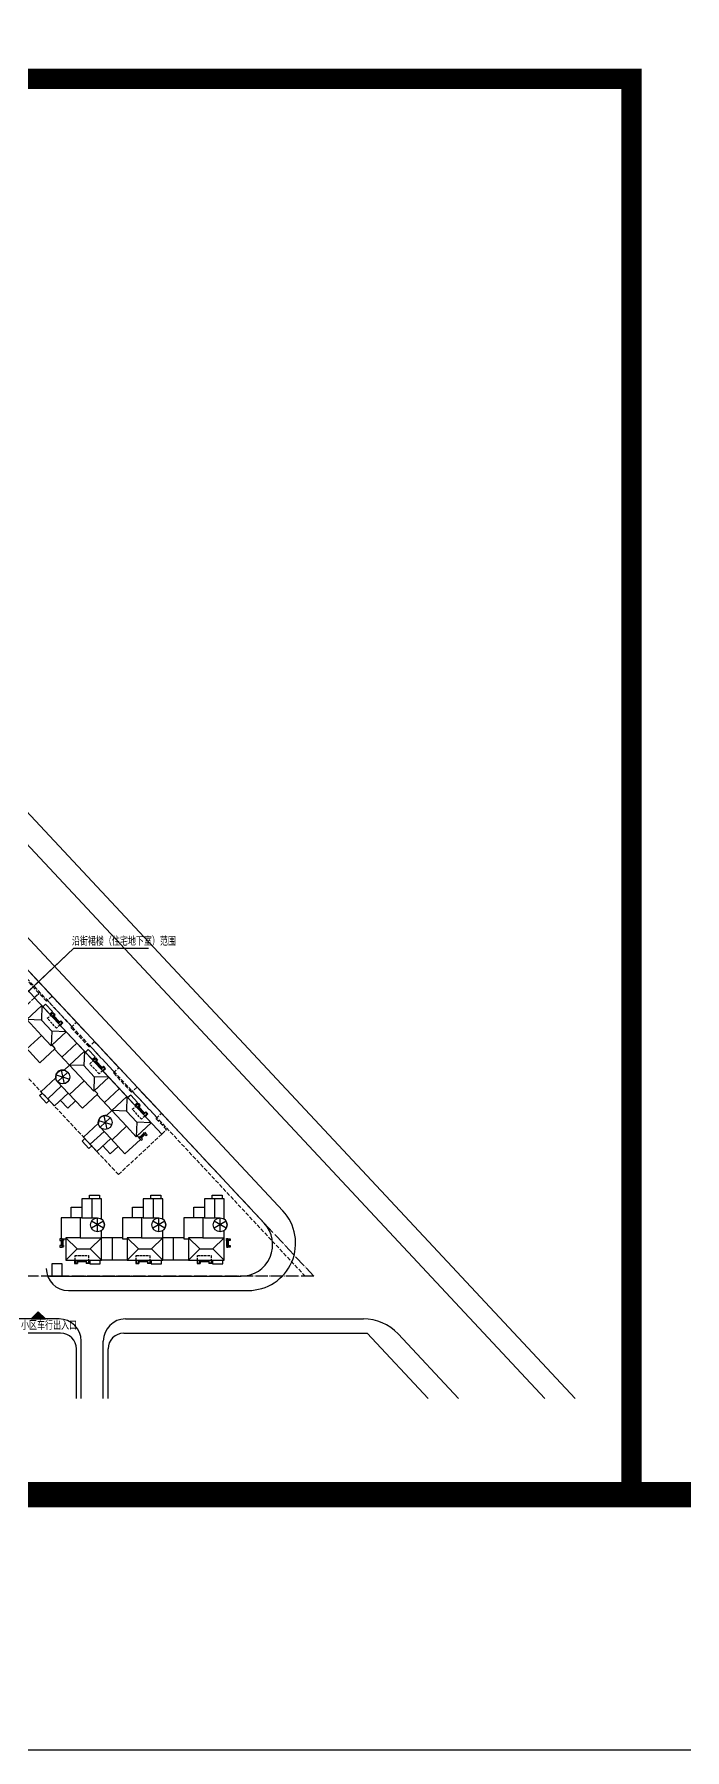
# Model space of a CAD drawing. Extents: x -34815 to 81416, y -425322 to 67478.
# Drawn here: x 5394 to 7944, y -120722 to -113993 of the extents above; entities that cross this region are included whole.
import ezdxf

# ---------------------------------------------------------------- set-up
doc = ezdxf.new("R2010")
doc.units = 0
doc.header["$LTSCALE"] = 1000
doc.header["$MEASUREMENT"] = 0
doc.linetypes.add('DASH', pattern=[0.35, 0.25, -0.1])
doc.linetypes.add('DOTE', pattern=[2.42, 2, -0.2, 0.02, -0.2])
doc.layers.add('PUB_TITLE', color=7, linetype='Continuous')
doc.layers.add('坯担层', color=7, linetype='Continuous')
doc.layers.add('WALL', color=2, linetype='Continuous', lineweight=25)
doc.styles.add('_TCH_DIM', font='SIMPLEX', dxfattribs={"bigfont": 'GBCBIG'})

# ---------------------------------------------------------------- blocks, each defined once
blk = doc.blocks.new('A1100图框')
at = {"layer": 'PUB_TITLE'}
blk.add_lwpolyline([(-2684, 8078), (81416, 8078), (81416, 67478), (-2684, 67478)], close=True, dxfattribs=at)
at = {"layer": 'PUB_TITLE', "const_width": 100}
blk.add_lwpolyline([(-184, 9078), (80416, 9078), (80416, 66478), (-184, 66478)], close=True, dxfattribs=at)
blk = doc.blocks.new('jhjuuoiuo')
at = {"linetype": 'Continuous'}
blk.add_hatch(color=9, dxfattribs=at).paths.add_polyline_path([(555360, 250437), (553110, 248187), (557610, 248187)])
at = {"color": 9, "linetype": 'Continuous'}
for p, q in [((353099, 611012), (715639, 222973)), ((362679, 611012), (725218, 222973)), ((626797, 278513), (369120, 554327)), ((377979, 555087), (632721, 282427)), ((527267, 378600), (554097, 349883)), ((538599, 338932), (566551, 365523)), ((552221, 351891), (566551, 365523)), ((566551, 365523), (590249, 365523)), ((554165, 349810), (594444, 306698)), ((554165, 349810), (594444, 306698)), ((558860, 261687), (619490, 261687)), ((564860, 257187), (621760, 257187)), ((555360, 250437), (553110, 248187)), ((555360, 250437), (557610, 248187)), ((561909, 248187), (396160, 248187)), ((553110, 248187), (557610, 248187)), ((582909, 248187), (658197, 248187)), ((562409, 243687), (395660, 243687)), ((568909, 222973), (568909, 241187)), ((575909, 222973), (575909, 241187)), ((582409, 243687), (659336, 243687)), ((659336, 243687), (678688, 222973)), ((669158, 243427), (688268, 222973)), ((567409, 222973), (567409, 238687)), ((577409, 222973), (577409, 238687))]:
    blk.add_line(p, q, dxfattribs=at)
at = {"color": 1, "linetype": 'DOTE', "ltscale": 2}
for p, q in [((369120, 554327), (642529, 261687)), ((642529, 261687), (179160, 261687))]:
    blk.add_line(p, q, dxfattribs=at)
at = {"color": 1, "linetype": 'DASH', "ltscale": 5}
blk.add_line((639782, 261687), (367645, 552940), dxfattribs=at)
at = {"color": 5, "linetype": 'DASH', "ltscale": 5}
for p, q in [((555558, 351248), (552213, 354829)), ((555558, 351248), (552213, 354829)), ((540427, 336975), (554165, 349810)), ((554097, 349883), (555558, 351248)), ((554097, 349883), (555558, 351248)), ((555626, 351175), (554165, 349810)), ((555626, 351175), (554165, 349810)), ((557947, 348691), (555626, 351175)), ((557947, 348691), (555626, 351175)), ((559703, 350331), (557947, 348691)), ((558240, 348964), (557947, 348691)), ((565954, 340707), (558240, 348964)), ((567417, 342073), (559703, 350331)), ((565662, 340434), (567417, 342073)), ((580706, 293863), (540427, 336975)), ((565662, 340434), (565954, 340707)), ((571396, 334296), (565662, 340434)), ((571396, 334296), (565662, 340434)), ((573150, 335934), (571396, 334296)), ((571689, 334569), (571396, 334296)), ((579403, 326312), (571689, 334569)), ((580865, 327678), (573150, 335934)), ((579111, 326039), (580865, 327678)), ((579111, 326039), (579403, 326312)), ((584845, 319901), (579111, 326039)), ((584845, 319901), (579111, 326039)), ((586600, 321540), (584845, 319901)), ((594314, 313283), (586600, 321540)), ((585138, 320174), (584845, 319901)), ((592852, 311917), (585138, 320174)), ((592560, 311644), (594314, 313283)), ((592560, 311644), (592852, 311917)), ((595905, 308063), (592560, 311644)), ((595905, 308063), (592560, 311644)), ((594444, 306698), (580706, 293863)), ((594444, 306698), (595905, 308063))]:
    blk.add_line(p, q, dxfattribs=at)
at = {"color": 9, "linetype": 'Continuous'}
for centre, radius, start, end in [((621760, 272187), 15000, 270, 43.05417), ((619490, 271687), 10000, 270, 43.05417), ((564860, 264187), 7000, 180, 270), ((561909, 241187), 7000, 360, 90), ((582909, 241187), 7000, 90, 180), ((658197, 233187), 15000, 43.05418, 90.00001), ((562409, 238687), 5000, 360, 90), ((582409, 238687), 5000, 90, 180)]:
    blk.add_arc(centre, radius, start, end, dxfattribs=at)
at = {"layer": 'WALL', "color": 5}
for p, q in [((559831, 343745), (560642, 344503)), ((561674, 341772), (562485, 342530)), ((573280, 329350), (574091, 330108)), ((575123, 327377), (575934, 328135)), ((586729, 314955), (587540, 315713)), ((588572, 312982), (589383, 313740)), ((588692, 306922), (587523, 305829)), ((588876, 306724), (587707, 305632)), ((589061, 306527), (587892, 305435)), ((588931, 306666), (589429, 306132)), ((562910, 271436), (562180, 271436)), ((562720, 271436), (562720, 273036)), ((562990, 271436), (562990, 273036)), ((563260, 271436), (563260, 273036)), ((564060, 273886), (567610, 270336)), ((575360, 273886), (571810, 270336)), ((583460, 273886), (587010, 270336)), ((594760, 273886), (591210, 270336)), ((602860, 273886), (606410, 270336)), ((614160, 273886), (610610, 270336)), ((614960, 271436), (614960, 273036)), ((615230, 271436), (615230, 273036)), ((615310, 271436), (616040, 271436)), ((615500, 271436), (615500, 273036)), ((564060, 266786), (567610, 270336)), ((567760, 266786), (567760, 265676)), ((570460, 266786), (570460, 265676)), ((575360, 266786), (571810, 270336)), ((583460, 266786), (587010, 270336)), ((587160, 266786), (587160, 265676)), ((589860, 266786), (589860, 265676)), ((594760, 266786), (591210, 270336)), ((602860, 266786), (606410, 270336)), ((606560, 266786), (606560, 265676)), ((609260, 266786), (609260, 265676)), ((614160, 266786), (610610, 270336)), ((559760, 261745), (559760, 265745)), ((559760, 265745), (562760, 265745)), ((562760, 261745), (559760, 261745)), ((562760, 265745), (562760, 261745))]:
    blk.add_line(p, q, dxfattribs=at)
at = {"layer": 'WALL', "color": 5, "flags": 128}
for points in [[(558984, 344652), (559861, 345471), (557676, 347809), (556799, 346990)], [(556486, 347325), (556330, 342732), (551736, 342888)], [(556379, 337919), (551736, 342888)], [(559607, 339224), (556330, 342732)], [(564200, 339068), (559607, 339224), (559451, 334631)], [(569935, 332930), (569779, 328337), (565185, 328493)], [(572433, 330257), (573310, 331076), (571125, 333414), (570248, 332595)], [(564684, 326246), (561469, 323242)], [(562580, 326887), (563574, 322601)], [(569828, 323524), (565185, 328493)], [(573056, 324830), (569779, 328337)], [(558314, 317831), (562698, 321927)], [(560972, 325385), (565181, 324103)], [(564815, 319662), (561469, 323242)], [(577649, 324673), (573056, 324830), (572900, 320236)], [(558792, 317319), (557915, 316500), (555730, 318838), (556607, 319657)], [(567136, 317177), (564651, 314856), (562330, 317341)], [(583384, 318536), (583228, 313942), (578634, 314098)], [(585882, 315862), (586759, 316681), (584574, 319020), (583697, 318200)], [(574421, 310990), (578630, 309708)], [(578133, 311851), (574918, 308847)], [(576029, 312492), (577023, 308206)], [(583277, 309129), (578634, 314098)], [(586505, 310435), (583228, 313942)], [(591098, 310279), (586505, 310435), (586349, 305841)], [(572241, 302924), (571364, 302105), (569179, 304443), (570056, 305263)], [(571763, 303436), (576147, 307532)], [(578264, 305267), (574918, 308847)], [(587123, 305525), (587489, 305866), (587762, 305574), (587397, 305232)], [(589023, 307299), (589060, 307334), (589333, 307041), (588931, 306666), (588658, 306958), (588877, 307163)], [(580585, 302782), (578100, 300461), (575779, 302946)]]:
    blk.add_lwpolyline(points, dxfattribs=at)
at = {"layer": 'WALL', "color": 5}
for points in [[(551775, 333618), (556379, 337919), (559451, 334631), (564200, 339068), (556486, 347325), (550037, 341301, 0.5070926), (547444, 338877), (542749, 334491), (546981, 329960), (551366, 334057), (551775, 333618)], [(542749, 334491), (546981, 329960), (551366, 334057), (555871, 329234), (560731, 333774), (559707, 334870), (564200, 339068), (556486, 347325), (550037, 341301, 0.5070926), (547444, 338877), (542749, 334491)], [(565224, 319223), (569828, 323524), (572900, 320236), (577649, 324673), (569935, 332930), (563486, 326906, 0.5070926), (560893, 324482), (556198, 320096), (560430, 315566), (564815, 319662), (565224, 319223)], [(556198, 320096), (560430, 315566), (564815, 319662), (569320, 314839), (574180, 319379), (573155, 320475), (577649, 324673), (569935, 332930), (563486, 326906, 0.5070926), (560893, 324482), (556198, 320096)], [(578673, 304828), (583277, 309129), (586349, 305841), (591098, 310279), (583384, 318536), (576935, 312511, 0.5070926), (574342, 310087), (569647, 305701), (573879, 301171), (578264, 305267), (578673, 304828)], [(569647, 305701), (573879, 301171), (578264, 305267), (582769, 300444), (587629, 304984), (586604, 306080), (591098, 310279), (583384, 318536), (576935, 312511, 0.5070926), (574342, 310087), (569647, 305701)], [(575360, 286186), (569160, 286186), (569160, 280186), (562560, 280186), (562560, 273536), (564060, 273536), (564060, 266786), (575360, 266786), (575360, 276212, 0.5070926), (575360, 279761), (575360, 286186)], [(568560, 280186), (568560, 273886), (564060, 273886), (564060, 266786), (575360, 266786), (575360, 276212, 0.5070926), (575360, 279761), (575360, 286186), (569160, 286186), (569160, 280186), (568560, 280186)], [(594760, 286186), (588560, 286186), (588560, 280186), (581960, 280186), (581960, 273536), (583460, 273536), (583460, 266786), (594760, 266786), (594760, 276212, 0.5070926), (594760, 279761), (594760, 286186)], [(587960, 280186), (587960, 273886), (583460, 273886), (583460, 266786), (594760, 266786), (594760, 276212, 0.5070926), (594760, 279761), (594760, 286186), (588560, 286186), (588560, 280186), (587960, 280186)], [(614160, 286186), (607960, 286186), (607960, 280186), (601360, 280186), (601360, 273536), (602860, 273536), (602860, 266786), (614160, 266786), (614160, 276212, 0.5070926), (614160, 279761), (614160, 286186)], [(607360, 280186), (607360, 273886), (602860, 273886), (602860, 266786), (614160, 266786), (614160, 276212, 0.5070926), (614160, 279761), (614160, 286186), (607960, 286186), (607960, 280186), (607360, 280186)]]:
    blk.add_lwpolyline(points, format="xyb", dxfattribs=at)
for points in [[(546981, 329960), (551366, 334057), (555871, 329234), (560731, 333774), (559707, 334870), (564200, 339068), (556486, 347325), (550037, 341301, 0.5070926), (547444, 338877), (542749, 334491)], [(560430, 315566), (564815, 319662), (569320, 314839), (574180, 319379), (573155, 320475), (577649, 324673), (569935, 332930), (563486, 326906, 0.5070926), (560893, 324482), (556198, 320096)], [(573879, 301171), (578264, 305267), (582769, 300444), (587629, 304984), (586604, 306080), (591098, 310279), (583384, 318536), (576935, 312511, 0.5070926), (574342, 310087), (569647, 305701)], [(569160, 286186), (569160, 280186), (562560, 280186), (562560, 273536), (564060, 273536), (564060, 266786), (575360, 266786), (575360, 276212, 0.5070926), (575360, 279761), (575360, 286186)], [(588560, 286186), (588560, 280186), (581960, 280186), (581960, 273536), (583460, 273536), (583460, 266786), (594760, 266786), (594760, 276212, 0.5070926), (594760, 279761), (594760, 286186)], [(607960, 286186), (607960, 280186), (601360, 280186), (601360, 273536), (602860, 273536), (602860, 266786), (614160, 266786), (614160, 276212, 0.5070926), (614160, 279761), (614160, 286186)]]:
    blk.add_lwpolyline(points, format="xyb", close=True, dxfattribs=at)
at = {"layer": 'WALL', "color": 5, "linetype": 'DASH', "ltscale": 3}
for points in [[(562221, 341187), (561124, 340163), (558189, 343305), (559285, 344330)], [(575670, 326793), (574573, 325768), (571638, 328911), (572734, 329935)], [(589119, 312398), (588022, 311374), (585087, 314516), (586183, 315540)], [(566960, 266786), (566960, 268286), (571260, 268286), (571260, 266786)], [(586360, 266786), (586360, 268286), (590660, 268286), (590660, 266786)], [(605760, 266786), (605760, 268286), (610060, 268286), (610060, 266786)]]:
    blk.add_lwpolyline(points, dxfattribs=at)
at = {"layer": 'WALL', "color": 5}
for points in [[(559183, 344439), (559994, 345197), (560642, 344503)], [(559285, 344330), (559986, 344985), (560430, 344510), (559729, 343855)], [(559831, 343745), (560050, 343950), (561894, 341977), (561674, 341772)], [(560248, 344134), (562091, 342161)], [(562221, 341187), (562922, 341843), (562478, 342318), (561777, 341662)], [(562323, 341078), (563134, 341836), (562485, 342530)], [(569935, 332930), (564200, 339068)], [(565185, 328493), (560475, 333535)], [(562830, 331014), (567580, 335451)], [(572632, 330044), (573443, 330802), (574091, 330108)], [(572734, 329935), (573435, 330590), (573879, 330115), (573178, 329460)], [(573280, 329350), (573499, 329555), (575343, 327582), (575123, 327377)], [(573697, 329739), (575540, 327766)], [(575670, 326793), (576371, 327448), (575927, 327923), (575226, 327267)], [(575772, 326683), (576583, 327441), (575934, 328135)], [(576279, 316619), (581029, 321056)], [(583384, 318536), (577649, 324673)], [(578634, 314098), (573924, 319140)], [(586081, 315649), (586892, 316407), (587540, 315713)], [(586183, 315540), (586884, 316195), (587328, 315720), (586627, 315065)], [(586729, 314955), (586948, 315160), (588792, 313187), (588572, 312982)], [(587146, 315344), (588989, 313371)], [(589119, 312398), (589820, 313053), (589376, 313528), (588675, 312873)], [(589221, 312288), (590032, 313046), (589383, 313740)], [(565760, 280186), (565760, 283586), (569160, 283586)], [(571560, 286186), (571560, 287386), (574760, 287386), (574760, 286186)], [(572260, 286186), (572260, 280186)], [(585160, 280186), (585160, 283586), (588560, 283586)], [(590960, 286186), (590960, 287386), (594160, 287386), (594160, 286186)], [(591660, 286186), (591660, 280186)], [(604560, 280186), (604560, 283586), (607960, 283586)], [(610360, 286186), (610360, 287386), (613560, 287386), (613560, 286186)], [(611060, 286186), (611060, 280186)], [(569160, 280186), (574060, 280186)], [(575966, 276886), (572155, 279086)], [(575966, 279086), (572155, 276886)], [(574060, 275786), (574060, 280186)], [(588560, 280186), (593460, 280186)], [(595366, 276886), (591555, 279086)], [(595366, 279086), (591555, 276886)], [(593460, 275786), (593460, 280186)], [(607960, 280186), (612860, 280186)], [(614766, 276886), (610955, 279086)], [(614766, 279086), (610955, 276886)], [(612860, 275786), (612860, 280186)], [(563310, 273536), (563310, 273036), (562910, 273036), (562910, 273536)], [(563310, 270936), (563310, 270886), (562910, 270886), (562910, 271436), (563310, 271436), (563310, 271136)], [(568560, 273886), (575360, 273886)], [(581960, 273886), (575360, 273886)], [(578710, 273886), (578710, 266786)], [(587960, 273886), (594760, 273886)], [(601360, 273886), (594760, 273886)], [(598060, 273886), (598060, 266786)], [(607360, 273886), (614160, 273886)], [(614910, 273536), (614910, 273586), (615310, 273586), (615310, 273036), (614910, 273036), (614910, 273336)], [(614910, 273536), (614910, 273036), (615310, 273036), (615310, 273536)], [(614910, 270936), (614910, 270886), (615310, 270886), (615310, 271436), (614910, 271436), (614910, 271136)], [(566810, 266786), (566810, 265676), (567760, 265676)], [(566960, 266786), (566960, 265826), (567610, 265826), (567610, 266786)], [(567610, 270336), (571810, 270336)], [(570460, 266786), (570460, 266486), (567760, 266486), (567760, 266786)], [(570460, 266216), (567760, 266216)], [(571410, 266786), (571410, 265676), (570460, 265676)], [(571260, 266786), (571260, 265826), (570610, 265826), (570610, 266786)], [(571702, 266786), (571702, 265586), (574902, 265586), (574902, 266786)], [(583460, 266786), (575360, 266786)], [(586210, 266786), (586210, 265676), (587160, 265676)], [(586360, 266786), (586360, 265826), (587010, 265826), (587010, 266786)], [(587010, 270336), (591210, 270336)], [(589860, 266786), (589860, 266486), (587160, 266486), (587160, 266786)], [(589860, 266216), (587160, 266216)], [(590810, 266786), (590810, 265676), (589860, 265676)], [(590660, 266786), (590660, 265826), (590010, 265826), (590010, 266786)], [(591102, 266786), (591102, 265586), (594302, 265586), (594302, 266786)], [(602860, 266786), (594760, 266786)], [(605610, 266786), (605610, 265676), (606560, 265676)], [(605760, 266786), (605760, 265826), (606410, 265826), (606410, 266786)], [(606410, 270336), (610610, 270336)], [(609260, 266786), (609260, 266486), (606560, 266486), (606560, 266786)], [(609260, 266216), (606560, 266216)], [(610210, 266786), (610210, 265676), (609260, 265676)], [(610060, 266786), (610060, 265826), (609410, 265826), (609410, 266786)], [(610502, 266786), (610502, 265586), (613702, 265586), (613702, 266786)]]:
    blk.add_lwpolyline(points, dxfattribs=at)
for points in [[(587635, 304976), (587895, 304699), (588260, 305040), (587762, 305574), (587397, 305232)], [(589170, 306410), (589429, 306132), (589795, 306474), (589296, 307007), (588931, 306666)], [(562560, 273536), (562180, 273536), (562180, 273036), (562910, 273036), (562910, 273536)], [(562560, 271436), (562180, 271436), (562180, 270936), (562910, 270936), (562910, 271436)], [(615660, 273536), (616040, 273536), (616040, 273036), (615310, 273036), (615310, 273536)], [(615660, 271436), (616040, 271436), (616040, 270936), (615310, 270936), (615310, 271436)]]:
    blk.add_lwpolyline(points, close=True, dxfattribs=at)
for centre in [(563077, 324744), (576526, 310349), (574060, 277986), (593460, 277986), (612860, 277986)]:
    blk.add_circle(centre, 2200, dxfattribs=at)
at = {"color": 9, "linetype": 'Continuous', "style": '_TCH_DIM'}
blk.add_text('沿街裙楼（住宅地下室）范围', height=2531.91, dxfattribs=at).set_placement((565976, 366310))
blk.add_text('小区车行出入口', height=2531.9, rotation=0, dxfattribs=at).set_placement((549890, 244774))
blk = doc.blocks.new('区位图')
at = {"const_width": 100}
blk.add_lwpolyline([(170512.7, -169274.9), (170512.7, -162331.9), (160612.7, -162331.9)], dxfattribs=at)
at = {"xscale": 0.01549518806859851, "yscale": 0.01549518806859851, "zscale": 0.01549518806859851}
blk.add_blockref('jhjuuoiuo', (158999.1, -172258.5), dxfattribs=at)

msp = doc.modelspace()

# ---------------------------------------------------------------- block references
msp.add_blockref('A1100图框', (0, -128800))
at = {"layer": '坯担层', "xscale": 0.7999999999883585, "yscale": 0.7999999999883585, "zscale": 0.7999999999883585}
msp.add_blockref('区位图', (-128674.1, 15697.9), dxfattribs=at)

doc.saveas('drawing.dxf')
